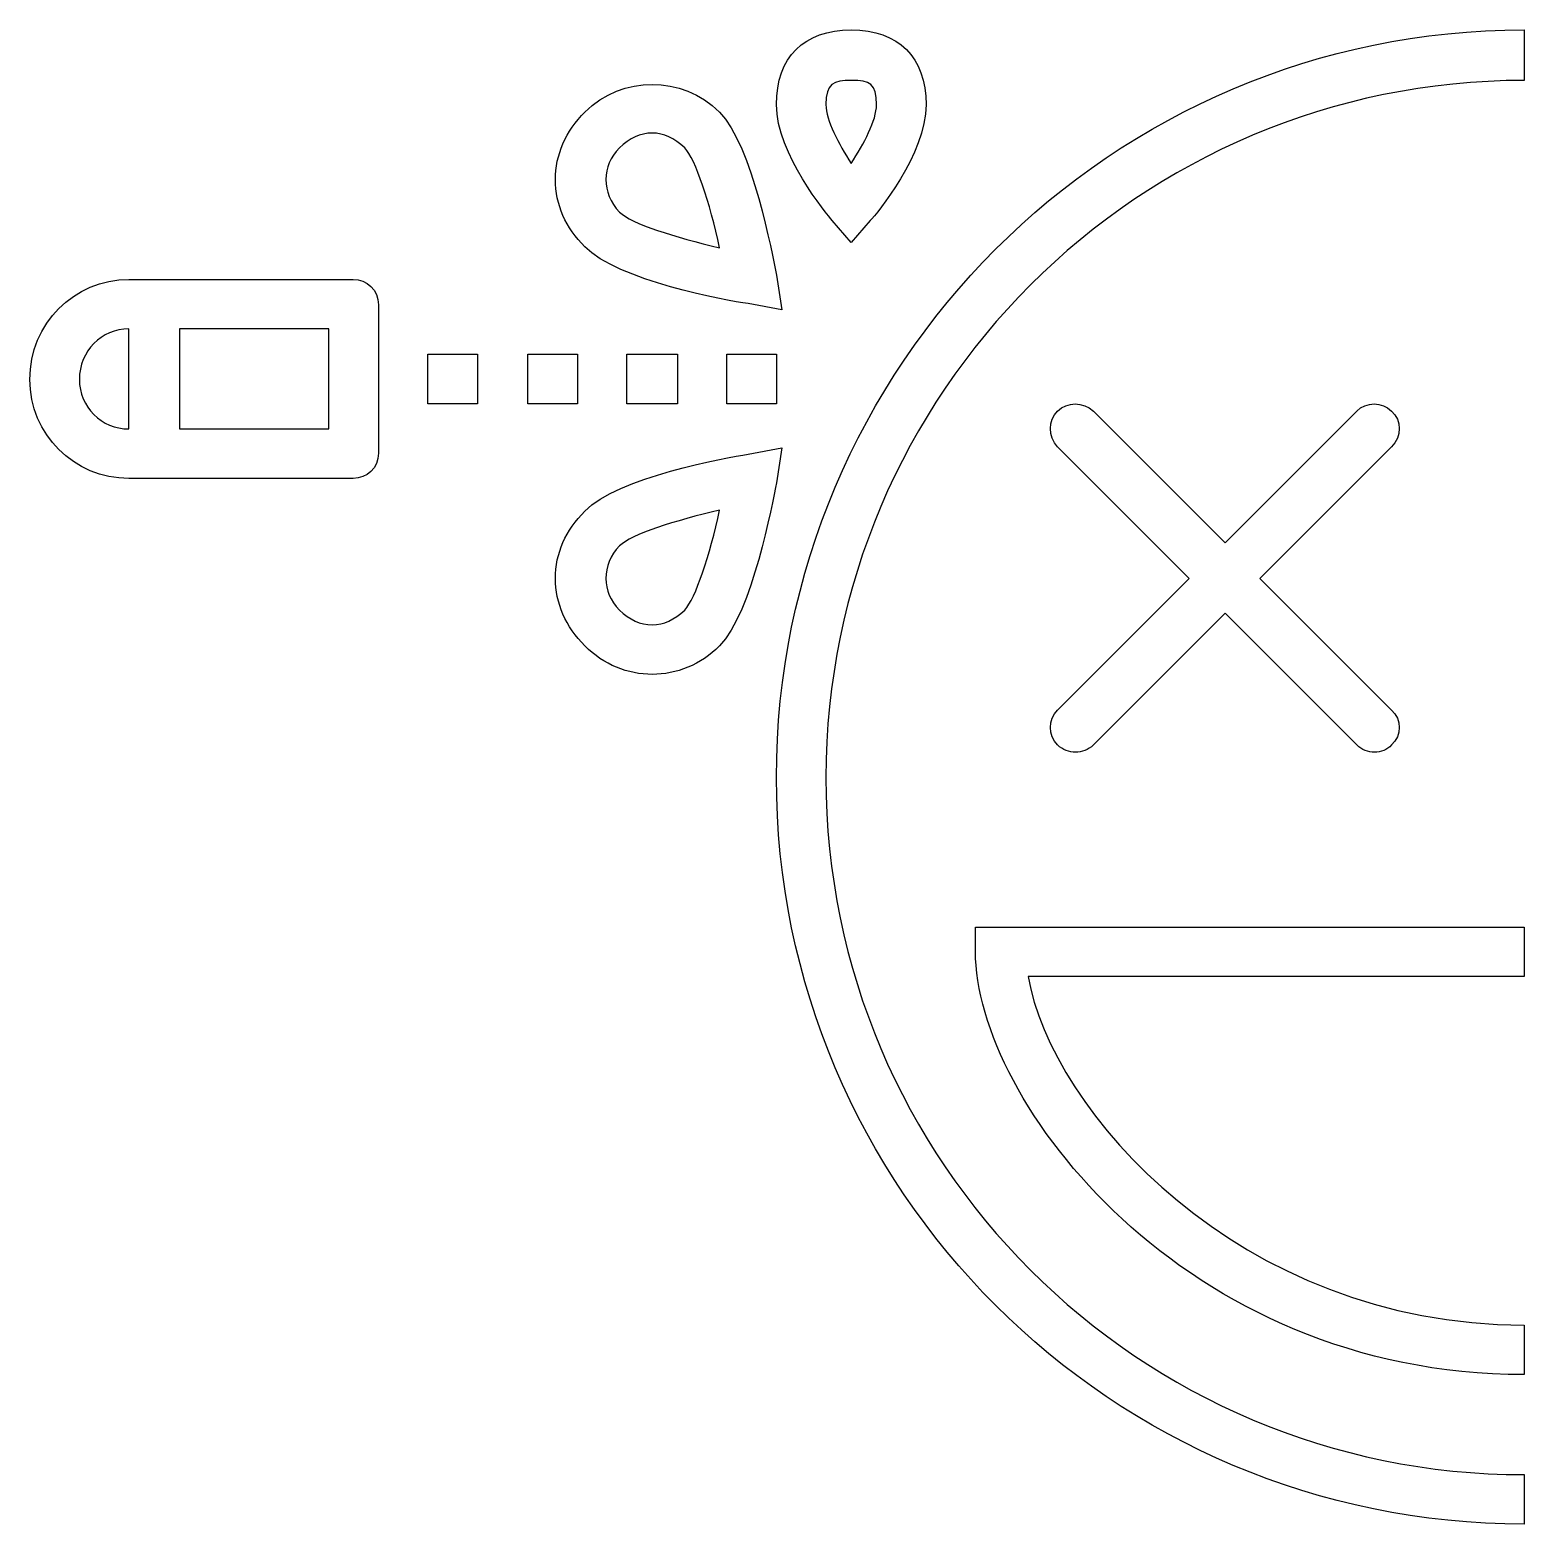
# Model space of a CAD drawing. Header units: centimetres. Extents: x -10.5 to 10.5, y -10.5 to 10.5.
import ezdxf

# ---------------------------------------------------------------- set-up
doc = ezdxf.new("R2010")
doc.units = ezdxf.units.CM
doc.header["$MEASUREMENT"] = 0
doc.layers.add('Layer 1', color=7, linetype='Continuous')

msp = doc.modelspace()

# ---------------------------------------------------------------- linework, layer by layer
at = {"layer": 'Layer 1'}
for points, knots in [([(-0.00742, -0.00734), (-0.00742, -5.77642), (4.68481, -10.46878), (10.46873, -10.46878), (10.46873, -10.46878), (10.46873, -10.46878), (10.46873, -9.77512), (10.46873, -9.77512), (10.46873, -9.77512), (5.06827, -9.77512), (0.68605, -5.39299), (0.68605, -0.00734), (0.68605, -0.00734), (0.68605, 5.37833), (5.06826, 9.76055), (10.46873, 9.76055), (10.46873, 9.76055), (10.46873, 9.76055), (10.46873, 10.46878), (10.46873, 10.46878), (10.46873, 10.46878), (4.68481, 10.46878), (-0.00742, 5.76195), (-0.00742, -0.00734)], [0, 0, 0, 0, 0.14285714, 0.14285714, 0.14285714, 0.14285714, 0.28571429, 0.28571429, 0.28571429, 0.28571429, 0.42857143, 0.42857143, 0.42857143, 0.42857143, 0.57142857, 0.57142857, 0.57142857, 0.57142857, 0.71428571, 0.71428571, 0.71428571, 0.71428571, 1, 1, 1, 1]), ([(1.04028, 7.48828), (1.04028, 7.48828), (1.30584, 7.79808), (1.30584, 7.79808), (1.30584, 7.79808), (1.39432, 7.88674), (2.08797, 8.72769), (2.08797, 9.42114), (2.08797, 9.42114), (2.08795, 10.08514), (1.70412, 10.46878), (1.04028, 10.46878), (1.04028, 10.46878), (0.37626, 10.46878), (-0.00742, 10.08513), (-0.00742, 9.42111), (-0.00742, 9.42111), (-0.00742, 8.72766), (0.70087, 7.88671), (0.77471, 7.79805), (0.77471, 7.79805), (0.77471, 7.79805), (1.04028, 7.48828), (1.04028, 7.48828)], [0, 0, 0, 0, 0.14285714, 0.14285714, 0.14285714, 0.14285714, 0.28571429, 0.28571429, 0.28571429, 0.28571429, 0.42857143, 0.42857143, 0.42857143, 0.42857143, 0.57142857, 0.57142857, 0.57142857, 0.57142857, 0.71428571, 0.71428571, 0.71428571, 0.71428571, 1, 1, 1, 1]), ([(-0.40567, 6.63254), (-0.40567, 6.63254), (0.06643, 6.54388), (0.06643, 6.54388), (0.06643, 6.54388), (0.06643, 6.54388), (-0.00742, 7.03079), (-0.00742, 7.03079), (-0.00742, 7.03079), (-0.06642, 7.32599), (-0.34683, 8.84575), (-0.80413, 9.31787), (-0.80413, 9.31787), (-1.33547, 9.83439), (-2.1616, 9.83439), (-2.69275, 9.31787), (-2.69275, 9.31787), (-2.9585, 9.05228), (-3.10598, 8.71287), (-3.10598, 8.37365), (-3.10598, 8.37365), (-3.10598, 8.01943), (-2.9585, 7.69481), (-2.69275, 7.42925), (-2.69275, 7.42925), (-2.23545, 6.95713), (-0.71566, 6.67675), (-0.40567, 6.63254)], [0, 0, 0, 0, 0.125, 0.125, 0.125, 0.125, 0.25, 0.25, 0.25, 0.25, 0.375, 0.375, 0.375, 0.375, 0.5, 0.5, 0.5, 0.5, 0.625, 0.625, 0.625, 0.625, 0.75, 0.75, 0.75, 0.75, 1, 1, 1, 1]), ([(1.04028, 9.76052), (1.30584, 9.76052), (1.39432, 9.71628), (1.39432, 9.42111), (1.39432, 9.42111), (1.39432, 9.19976), (1.21739, 8.87517), (1.04028, 8.59497), (1.04028, 8.59497), (0.86317, 8.87516), (0.68606, 9.19975), (0.68606, 9.4211), (0.68606, 9.4211), (0.68605, 9.71631), (0.78929, 9.76052), (1.04028, 9.76052)], [0, 0, 0, 0, 0.2, 0.2, 0.2, 0.2, 0.4, 0.4, 0.4, 0.4, 0.6, 0.6, 0.6, 0.6, 1, 1, 1, 1]), ([(-2.206, 8.81614), (-2.07315, 8.94901), (-1.91083, 9.02286), (-1.74851, 9.02286), (-1.74851, 9.02286), (-1.58621, 9.02286), (-1.43871, 8.94901), (-1.29102, 8.81614), (-1.29102, 8.81614), (-1.14354, 8.65384), (-0.93698, 8.04903), (-0.80413, 7.41443), (-0.80413, 7.41443), (-1.42392, 7.56212), (-2.04352, 7.75386), (-2.206, 7.91616), (-2.206, 7.91616), (-2.33871, 8.04903), (-2.39772, 8.21136), (-2.39772, 8.37365), (-2.39772, 8.37365), (-2.39772, 8.53594), (-2.33872, 8.68343), (-2.206, 8.81614)], [0, 0, 0, 0, 0.14285714, 0.14285714, 0.14285714, 0.14285714, 0.28571429, 0.28571429, 0.28571429, 0.28571429, 0.42857143, 0.42857143, 0.42857143, 0.42857143, 0.57142857, 0.57142857, 0.57142857, 0.57142857, 0.71428571, 0.71428571, 0.71428571, 0.71428571, 1, 1, 1, 1]), ([(-5.93882, 6.97173), (-5.93882, 6.97173), (-9.08186, 6.97173), (-9.08186, 6.97173), (-9.08186, 6.97173), (-9.84894, 6.97173), (-10.46873, 6.35216), (-10.46873, 5.57005), (-10.46873, 5.57005), (-10.46873, 4.80276), (-9.84894, 4.18316), (-9.08186, 4.18316), (-9.08186, 4.18316), (-9.08186, 4.18316), (-5.93882, 4.18316), (-5.93882, 4.18316), (-5.93882, 4.18316), (-5.74708, 4.18316), (-5.58478, 4.33064), (-5.58478, 4.53717), (-5.58478, 4.53717), (-5.58478, 4.53717), (-5.58478, 6.61772), (-5.58478, 6.61772), (-5.58478, 6.61772), (-5.58478, 6.82425), (-5.74708, 6.97173), (-5.93882, 6.97173)], [0, 0, 0, 0, 0.125, 0.125, 0.125, 0.125, 0.25, 0.25, 0.25, 0.25, 0.375, 0.375, 0.375, 0.375, 0.5, 0.5, 0.5, 0.5, 0.625, 0.625, 0.625, 0.625, 0.75, 0.75, 0.75, 0.75, 1, 1, 1, 1]), ([(-9.77528, 5.57005), (-9.77528, 5.96851), (-9.46551, 6.27831), (-9.08186, 6.27831), (-9.08186, 6.27831), (-9.08186, 6.27831), (-9.08186, 4.8766), (-9.08186, 4.8766), (-9.08186, 4.8766), (-9.46551, 4.8766), (-9.77528, 5.1864), (-9.77528, 5.57005)], [0, 0, 0, 0, 0.25, 0.25, 0.25, 0.25, 0.5, 0.5, 0.5, 0.5, 1, 1, 1, 1]), ([(-6.27826, 4.8766), (-6.27826, 4.8766), (-8.37357, 4.8766), (-8.37357, 4.8766), (-8.37357, 4.8766), (-8.37357, 4.8766), (-8.37357, 6.27831), (-8.37357, 6.27831), (-8.37357, 6.27831), (-8.37357, 6.27831), (-6.27823, 6.27831), (-6.27823, 6.27831), (-6.27823, 6.27831), (-6.27823, 6.27831), (-6.27823, 4.8766), (-6.27823, 4.8766), (-6.27823, 4.8766), (-6.27823, 4.8766), (-6.27826, 4.8766), (-6.27826, 4.8766)], [0, 0, 0, 0, 0.16666667, 0.16666667, 0.16666667, 0.16666667, 0.33333333, 0.33333333, 0.33333333, 0.33333333, 0.5, 0.5, 0.5, 0.5, 0.66666667, 0.66666667, 0.66666667, 0.66666667, 1, 1, 1, 1]), ([(-4.89134, 5.23083), (-4.89134, 5.23083), (-4.19789, 5.23083), (-4.19789, 5.23083), (-4.19789, 5.23083), (-4.19789, 5.23083), (-4.19789, 5.92428), (-4.19789, 5.92428), (-4.19789, 5.92428), (-4.19789, 5.92428), (-4.89134, 5.92427), (-4.89134, 5.92427), (-4.89134, 5.92427), (-4.89134, 5.92427), (-4.89134, 5.23083), (-4.89134, 5.23083)], [0, 0, 0, 0, 0.2, 0.2, 0.2, 0.2, 0.4, 0.4, 0.4, 0.4, 0.6, 0.6, 0.6, 0.6, 1, 1, 1, 1]), ([(-2.796, 5.92427), (-2.796, 5.92427), (-3.48963, 5.92427), (-3.48963, 5.92427), (-3.48963, 5.92427), (-3.48963, 5.92427), (-3.48963, 5.23082), (-3.48963, 5.23082), (-3.48963, 5.23082), (-3.48963, 5.23082), (-2.796, 5.23083), (-2.796, 5.23083), (-2.796, 5.23083), (-2.796, 5.23083), (-2.796, 5.92427), (-2.796, 5.92427)], [0, 0, 0, 0, 0.2, 0.2, 0.2, 0.2, 0.4, 0.4, 0.4, 0.4, 0.6, 0.6, 0.6, 0.6, 1, 1, 1, 1]), ([(-1.39431, 5.23083), (-1.39431, 5.23083), (-1.39431, 5.92428), (-1.39431, 5.92428), (-1.39431, 5.92428), (-1.39431, 5.92428), (-2.10258, 5.92427), (-2.10258, 5.92427), (-2.10258, 5.92427), (-2.10258, 5.92427), (-2.10258, 5.23082), (-2.10258, 5.23082), (-2.10258, 5.23082), (-2.10258, 5.23082), (-1.39431, 5.23083), (-1.39431, 5.23083)], [0, 0, 0, 0, 0.2, 0.2, 0.2, 0.2, 0.4, 0.4, 0.4, 0.4, 0.6, 0.6, 0.6, 0.6, 1, 1, 1, 1]), ([(-0.70084, 5.23083), (-0.70084, 5.23083), (-0.00742, 5.23083), (-0.00742, 5.23083), (-0.00742, 5.23083), (-0.00742, 5.23083), (-0.00742, 5.92428), (-0.00742, 5.92428), (-0.00742, 5.92428), (-0.00742, 5.92428), (-0.70084, 5.92427), (-0.70084, 5.92427), (-0.70084, 5.92427), (-0.70084, 5.92427), (-0.70084, 5.23083), (-0.70084, 5.23083)], [0, 0, 0, 0, 0.2, 0.2, 0.2, 0.2, 0.4, 0.4, 0.4, 0.4, 0.6, 0.6, 0.6, 0.6, 1, 1, 1, 1]), ([(3.93233, 0.45015), (4.00596, 0.3763), (4.09444, 0.34688), (4.1831, 0.34688), (4.1831, 0.34688), (4.27158, 0.34688), (4.36021, 0.3763), (4.43387, 0.45015), (4.43387, 0.45015), (4.43387, 0.45015), (6.27828, 2.29453), (6.27828, 2.29453), (6.27828, 2.29453), (6.27828, 2.29453), (8.12264, 0.45015), (8.12264, 0.45015), (8.12264, 0.45015), (8.19649, 0.3763), (8.28496, 0.34688), (8.37362, 0.34688), (8.37362, 0.34688), (8.46207, 0.34688), (8.55052, 0.3763), (8.60955, 0.45015), (8.60955, 0.45015), (8.75703, 0.58284), (8.75703, 0.80419), (8.60955, 0.93706), (8.60955, 0.93706), (8.60955, 0.93706), (6.76519, 2.78144), (6.76519, 2.78144), (6.76519, 2.78144), (6.76519, 2.78144), (8.60955, 4.62582), (8.60955, 4.62582), (8.60955, 4.62582), (8.75703, 4.7733), (8.75703, 4.99465), (8.60955, 5.12734), (8.60955, 5.12734), (8.47686, 5.26021), (8.25554, 5.26021), (8.12264, 5.12734), (8.12264, 5.12734), (8.12264, 5.12734), (6.27828, 3.28296), (6.27828, 3.28296), (6.27828, 3.28296), (6.27828, 3.28296), (4.43387, 5.12734), (4.43387, 5.12734), (4.43387, 5.12734), (4.28639, 5.26021), (4.06504, 5.26021), (3.93235, 5.12734), (3.93235, 5.12734), (3.79948, 4.99465), (3.79948, 4.7733), (3.93235, 4.62582), (3.93235, 4.62582), (3.93235, 4.62582), (5.77676, 2.78144), (5.77676, 2.78144), (5.77676, 2.78144), (5.77676, 2.78144), (3.93235, 0.93706), (3.93235, 0.93706), (3.93235, 0.93706), (3.79943, 0.80419), (3.79943, 0.58284), (3.93233, 0.45015)], [0, 0, 0, 0, 0.05263158, 0.05263158, 0.05263158, 0.05263158, 0.10526316, 0.10526316, 0.10526316, 0.10526316, 0.15789474, 0.15789474, 0.15789474, 0.15789474, 0.21052632, 0.21052632, 0.21052632, 0.21052632, 0.26315789, 0.26315789, 0.26315789, 0.26315789, 0.31578947, 0.31578947, 0.31578947, 0.31578947, 0.36842105, 0.36842105, 0.36842105, 0.36842105, 0.42105263, 0.42105263, 0.42105263, 0.42105263, 0.47368421, 0.47368421, 0.47368421, 0.47368421, 0.52631579, 0.52631579, 0.52631579, 0.52631579, 0.57894737, 0.57894737, 0.57894737, 0.57894737, 0.63157895, 0.63157895, 0.63157895, 0.63157895, 0.68421053, 0.68421053, 0.68421053, 0.68421053, 0.73684211, 0.73684211, 0.73684211, 0.73684211, 0.78947368, 0.78947368, 0.78947368, 0.78947368, 0.84210526, 0.84210526, 0.84210526, 0.84210526, 0.89473684, 0.89473684, 0.89473684, 0.89473684, 1, 1, 1, 1]), ([(-0.40567, 4.52256), (-0.71568, 4.47814), (-2.23545, 4.19794), (-2.69275, 3.72566), (-2.69275, 3.72566), (-2.9585, 3.4601), (-3.10598, 3.13548), (-3.10598, 2.78144), (-3.10598, 2.78144), (-3.10598, 2.44201), (-2.9585, 2.1026), (-2.69275, 1.83704), (-2.69275, 1.83704), (-2.42719, 1.57145), (-2.08794, 1.43858), (-1.7485, 1.43858), (-1.7485, 1.43858), (-1.40906, 1.43858), (-1.06968, 1.57145), (-0.80412, 1.83704), (-0.80412, 1.83704), (-0.34681, 2.30914), (-0.06641, 3.82893), (-0.00741, 4.12412), (-0.00741, 4.12412), (-0.00741, 4.12412), (0.06644, 4.61101), (0.06644, 4.61101), (0.06644, 4.61101), (0.06644, 4.61101), (-0.40567, 4.52256), (-0.40567, 4.52256)], [0, 0, 0, 0, 0.11111111, 0.11111111, 0.11111111, 0.11111111, 0.22222222, 0.22222222, 0.22222222, 0.22222222, 0.33333333, 0.33333333, 0.33333333, 0.33333333, 0.44444444, 0.44444444, 0.44444444, 0.44444444, 0.55555556, 0.55555556, 0.55555556, 0.55555556, 0.66666667, 0.66666667, 0.66666667, 0.66666667, 0.77777778, 0.77777778, 0.77777778, 0.77777778, 1, 1, 1, 1]), ([(-1.29102, 2.33877), (-1.43871, 2.2059), (-1.58622, 2.13224), (-1.74851, 2.13224), (-1.74851, 2.13224), (-1.91083, 2.13224), (-2.07315, 2.2059), (-2.206, 2.33877), (-2.206, 2.33877), (-2.33871, 2.47146), (-2.39772, 2.61915), (-2.39772, 2.78144), (-2.39772, 2.78144), (-2.39772, 2.94373), (-2.33872, 3.10606), (-2.206, 3.23875), (-2.206, 3.23875), (-2.04349, 3.40105), (-1.42389, 3.59297), (-0.80413, 3.74048), (-0.80413, 3.74048), (-0.93701, 3.10606), (-1.14354, 2.50107), (-1.29102, 2.33877)], [0, 0, 0, 0, 0.14285714, 0.14285714, 0.14285714, 0.14285714, 0.28571429, 0.28571429, 0.28571429, 0.28571429, 0.42857143, 0.42857143, 0.42857143, 0.42857143, 0.57142857, 0.57142857, 0.57142857, 0.57142857, 0.71428571, 0.71428571, 0.71428571, 0.71428571, 1, 1, 1, 1]), ([(2.78139, -2.44193), (2.78139, -4.53703), (5.70287, -8.37341), (10.46875, -8.37341), (10.46875, -8.37341), (10.46875, -8.37341), (10.46876, -7.67978), (10.46876, -7.67978), (10.46876, -7.67978), (6.47019, -7.67978), (3.82888, -4.65512), (3.51908, -2.79597), (3.51908, -2.79597), (3.51908, -2.79597), (10.46876, -2.79597), (10.46876, -2.79597), (10.46876, -2.79597), (10.46876, -2.79597), (10.46876, -2.10252), (10.46876, -2.10252), (10.46876, -2.10252), (10.46876, -2.10252), (2.78139, -2.10252), (2.78139, -2.10252), (2.78139, -2.10252), (2.78139, -2.10252), (2.78139, -2.44193), (2.78139, -2.44193)], [0, 0, 0, 0, 0.125, 0.125, 0.125, 0.125, 0.25, 0.25, 0.25, 0.25, 0.375, 0.375, 0.375, 0.375, 0.5, 0.5, 0.5, 0.5, 0.625, 0.625, 0.625, 0.625, 0.75, 0.75, 0.75, 0.75, 1, 1, 1, 1])]:
    msp.add_open_spline(points, degree=3, knots=knots, dxfattribs=at)

doc.saveas('drawing.dxf')
